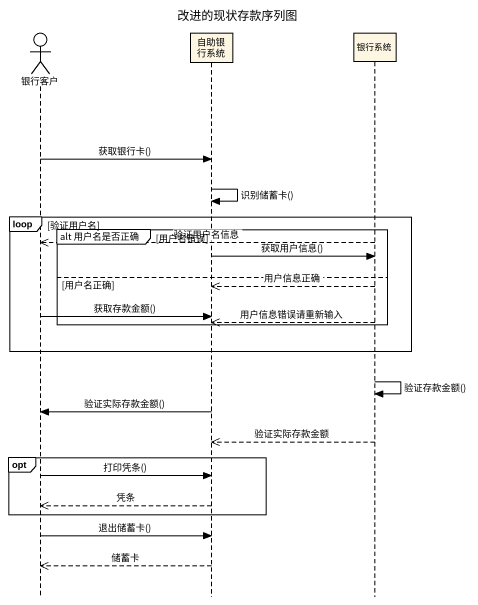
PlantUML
@startuml
title 改进的现状存款序列图
hide footbox
actor 银行客户
participant 自助银行系统
participant 银行系统

银行客户 -> 自助银行系统 : 获取银行卡()
自助银行系统 -> 自助银行系统 : 识别储蓄卡()
loop 验证用户名
  group alt 用户名是否正确 [用户名错误]
    银行系统 -->> 银行客户 : 验证用户名信息
    自助银行系统 -> 银行系统 : 获取用户信息()
  else 用户名正确
    银行系统 -->> 自助银行系统 : 用户信息正确
    银行客户 -> 自助银行系统 : 获取存款金额()
    银行系统 -->> 自助银行系统 : 用户信息错误请重新输入
  end
end
银行系统 -> 银行系统 : 验证存款金额()
自助银行系统 -> 银行客户 : 验证实际存款金额()
银行系统 -->> 自助银行系统 : 验证实际存款金额
opt
  银行客户 -> 自助银行系统 : 打印凭条()
  自助银行系统 -->> 银行客户 : 凭条
end
银行客户 -> 自助银行系统 : 退出储蓄卡()
自助银行系统 -->> 银行客户 : 储蓄卡
@enduml
